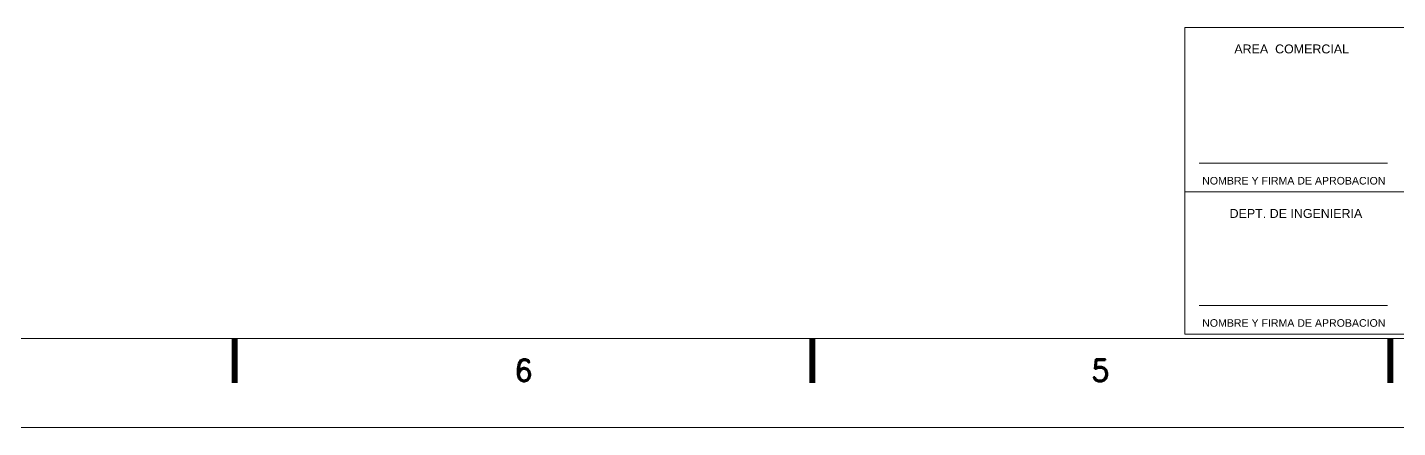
# Model space of a CAD drawing. Header units: millimetres. Extents: x 0 to 864, y 0 to 560.
# Drawn here: x 441.2 to 595.1, y 0 to 44.9 of the extents above; entities that cross this region are included whole.
import ezdxf

# ---------------------------------------------------------------- set-up
doc = ezdxf.new("R2010")
doc.units = ezdxf.units.MM
doc.layers.add('ACOT', color=7, linetype='Continuous')
doc.styles.add('arial unicode ms', font='ARIALUNI.TTF')
doc.styles.add('ROMAND', font='romand', dxfattribs={"height": 0.125})

msp = doc.modelspace()

# ---------------------------------------------------------------- linework, layer by layer
at = {"color": 0, "linetype": 'ByBlock', "lineweight": 18}
for p, q in [((571.18, 44.93), (854, 44.93)), ((571.18, 26.46), (742.16, 26.46))]:
    msp.add_line(p, q, dxfattribs=at)
at = {"lineweight": 18}
for p, q in [((572.79, 29.68), (593.98, 29.68)), ((572.79, 13.71), (593.98, 13.71)), ((854, 10), (10, 10)), ((864, 0), (0, 0))]:
    msp.add_line(p, q, dxfattribs=at)
at = {"lineweight": 18, "const_width": 0.659}
for points in [[(464.44, 10), (464.44, 5)], [(529.36, 10), (529.36, 5)], [(594.28, 10), (594.28, 5)]]:
    msp.add_lwpolyline(points, dxfattribs=at)
at = {"layer": 'ACOT', "color": 0, "linetype": 'ByBlock', "lineweight": 18}
for p in [(571.18, 44.93), (853.51, 10.49)]:
    msp.add_line(p, (571.18, 10.49), dxfattribs=at)

# ---------------------------------------------------------------- texts
at = {"color": 0, "linetype": 'ByBlock', "lineweight": 18, "style": 'arial unicode ms'}
for s, height, p in [('AREA  COMERCIAL', 1, (576.76, 42.01)), ('NOMBRE Y FIRMA DE APROBACION', 0.85, (573.15, 27.29)), ('DEPT. DE INGENIERIA', 1, (576.23, 23.54)), ('NOMBRE Y FIRMA DE APROBACION', 0.85, (573.15, 11.32))]:
    msp.add_text(s, height=height, dxfattribs=at).set_placement(p)
at = {"lineweight": 18, "style": 'ROMAND'}
for s, p in [('6', (495.84, 5.17)), ('5', (560.65, 5.17))]:
    msp.add_text(s, height=2.5, dxfattribs=at).set_placement(p)

doc.saveas('drawing.dxf')
